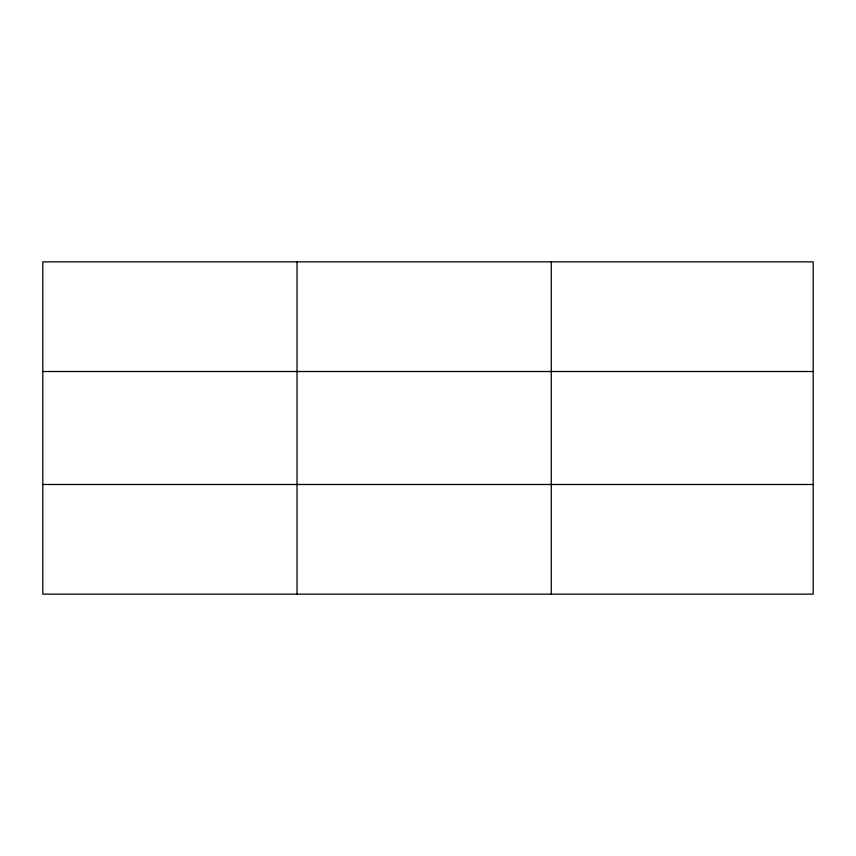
<?xml version="1.0" encoding="UTF-8"?>
<svg xmlns="http://www.w3.org/2000/svg" width="856" height="856" viewBox="0 0 856 856"><rect width="100%" height="100%" fill="white"/><g stroke="black" fill="none" stroke-linecap="round" stroke-linejoin="round"><path stroke-width="1.28" d="M297.032 261.861L297.032 594.139M551.264 261.861L551.264 594.139M813.2 484.485L813.2 594.139L42.8 594.139L42.8 261.861L813.2 261.861L813.2 484.485L42.8 484.485M42.8 371.515L813.2 371.515"/></g></svg>
